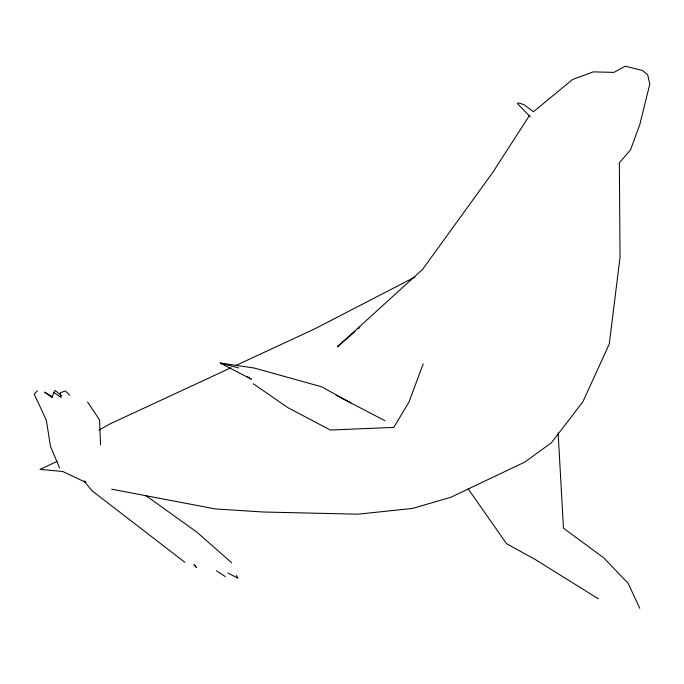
<?xml version="1.0" encoding="UTF-8"?>
<svg xmlns="http://www.w3.org/2000/svg" width="684" height="684" viewBox="0 0 684 684"><rect width="100%" height="100%" fill="white"/><g stroke="black" fill="none" stroke-linecap="round" stroke-linejoin="round"><path stroke-width="1.03" d="M61.611 395.839L55.13 390.461L53.771 392.496L52.069 397.541L44.571 392.129L52.625 396.951M423.234 363.828L408.947 402.132L393.779 427.406L330.329 430.022L287.776 407.596L253.337 383.767M529.664 115.237L492.471 172.83L422.695 269.248L337.332 346.848L354.987 331.56M37.364 390.786L34.2 394.061L46.384 420.395L50.471 446.327L59.602 468.01M358.194 328.782L359.801 327.388M99.12 430.048L110.064 423.883L230.936 367.77M414.855 277.088L315.067 328.713L235.775 365.53M57.063 461.418L40.057 469.369L62.714 471.481L85.97 482.476L84.585 480.972M111.706 489.188L215.375 508.939L263.212 512.008L357.8 514.197L412.546 508.434L450.841 497.277L525.004 461.974L551.398 442.762L582.862 401.833L609.264 344.001L620.046 257.201L619.345 162.835L630.528 149.813L639.762 124.71L649.8 84.098L647.645 74.693L642.413 70.469L625.253 66.186L613.856 72.393L593.259 71.871L572.602 79.455L533.477 111.723L524.106 104.678L518.301 102.874M238.673 367.949L220.291 363.067L251.43 379.227L247.138 376.362M224.155 364.615L220.291 363.067L254.32 368.052L321.548 386.768L350.892 402.944M336.254 395.326L384.767 420.592M227.986 573.038L237.947 578.279L236.399 575.543M598.44 598.876L535.204 559.461L506.57 543.746L468.284 489.043M216.452 570.789L225.395 576.629M53.771 392.496L61.073 397.438L60.175 392.821L65.245 390.949L69.871 395.19M146.025 495.712L196.795 532.049L231.637 562.752M184.877 562.316L92.041 490.779L84.286 481.254M517.215 103.318L530.22 116.793M193.76 564.642L196.556 567.566L194.589 565.052M87.569 401.995L99.556 419.856L100.548 444.865M639.762 608.307L628.117 583.281L603.485 557.631L563.462 528.185L558.118 432.878"/></g></svg>
